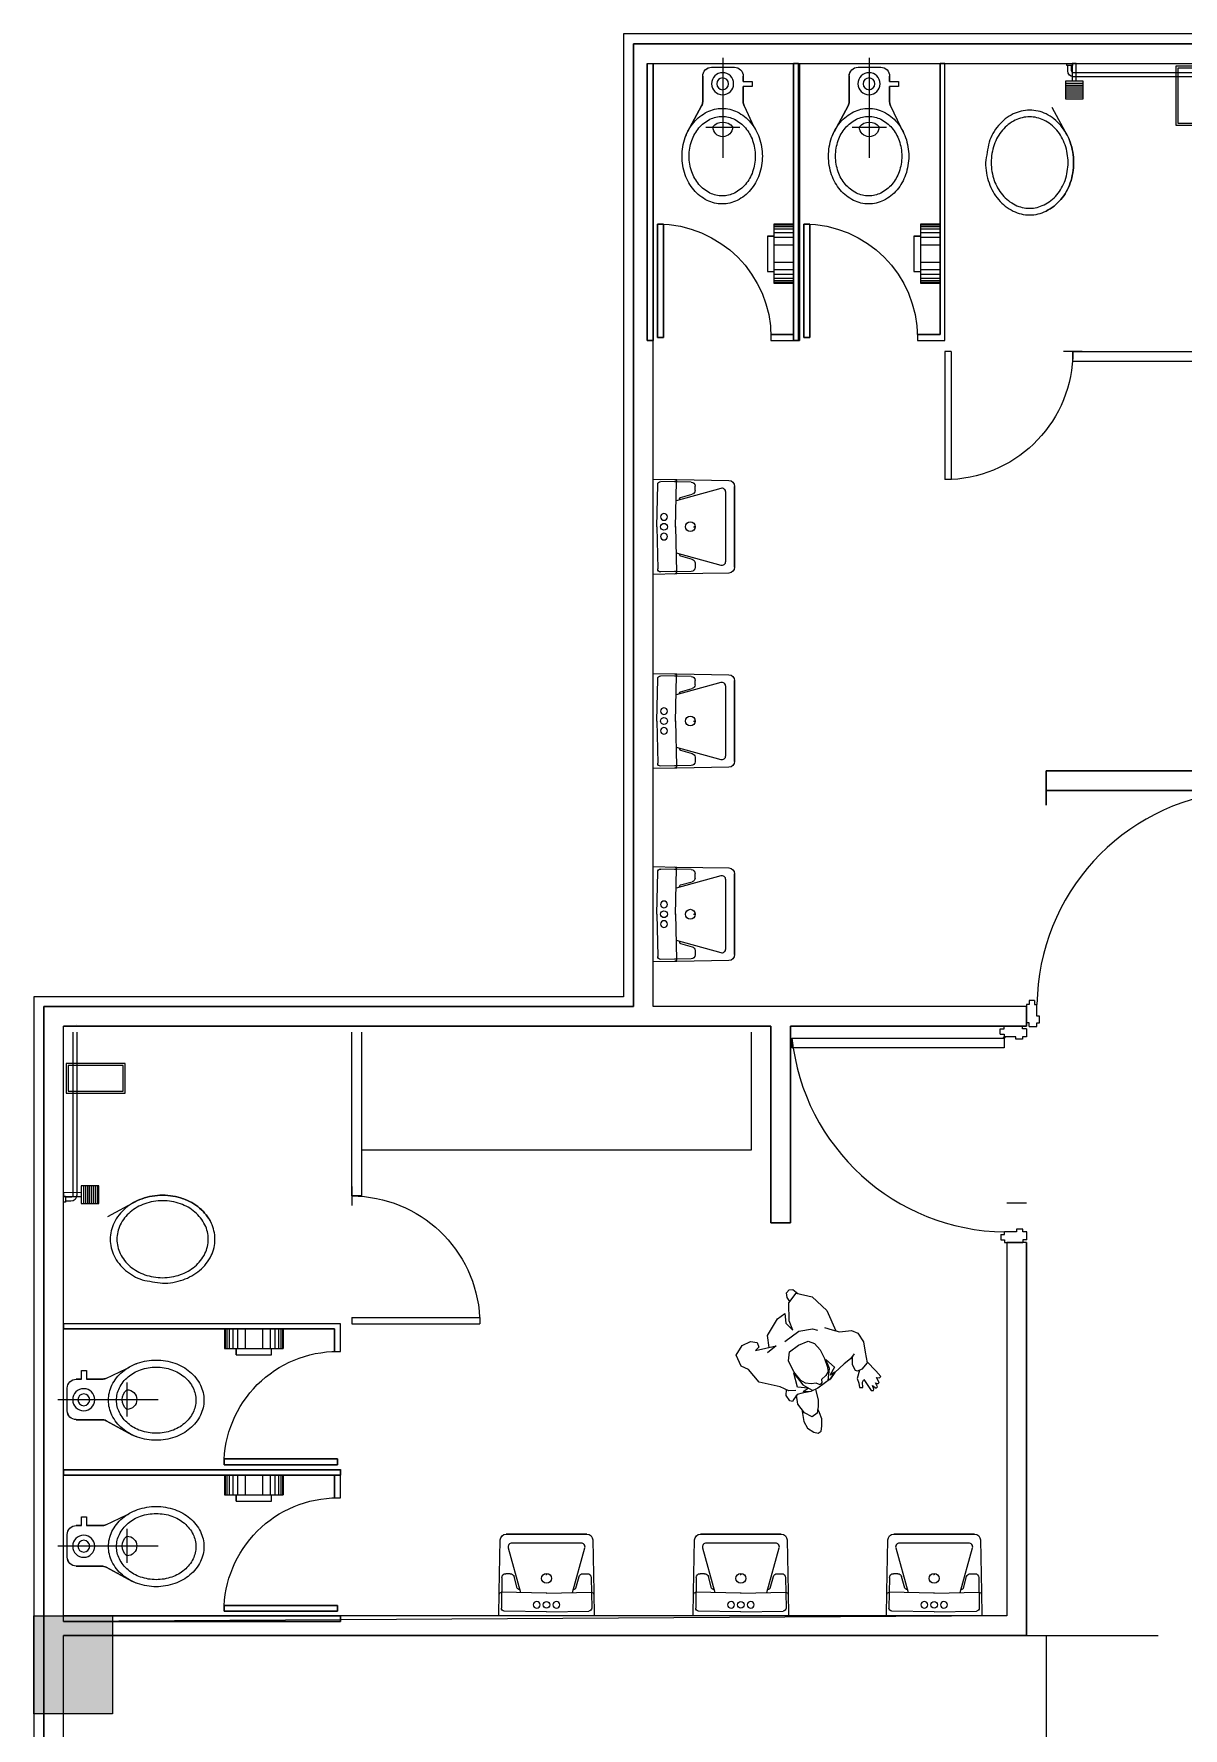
# Model space of a CAD drawing. Header units: millimetres. Extents: x 2508 to 2607, y 837 to 997.
# Drawn here: x 2548.72 to 2554.57, y 951.78 to 960.41 of the extents above; entities that cross this region are included whole.
import ezdxf

# ---------------------------------------------------------------- set-up
doc = ezdxf.new("R2010")
doc.units = ezdxf.units.MM
for name, color, linetype, lineweight in [('MOBILIARIO', 181, 'Continuous', 9), ('PERSONAS', 151, 'Continuous', 0), ('PISO EST', 250, 'Continuous', 0)]:
    doc.layers.add(name, color=color, linetype=linetype, lineweight=lineweight)
doc.layers.add('PUERT', color=20, linetype='Continuous')

# ---------------------------------------------------------------- blocks, each defined once
blk = doc.blocks.new('wc13')
at = {"color": 0}
for p, q in [((-0.385, 0), (-0.385, 1.41)), ((-0.385, 1.41), (-0.355, 1.41)), ((-0.355, 0), (-0.355, 1.41)), ((0.245, 1.41), (0.385, 1.41)), ((0.245, 1.38), (0.245, 1.41)), ((0.245, 1.38), (0.36, 1.38)), ((0.36, 1.38), (0.36, 0)), ((0.385, 1.41), (0.385, 0)), ((0.2273, 0.879), (0.2273, 1.059)), ((0.2273, 1.059), (0.26, 1.059)), ((0.26, 0.819), (0.26, 1.119)), ((0.36, 1.119), (0.26, 1.119)), ((0.36, 1.1147), (0.26, 1.1147)), ((0.36, 1.1063), (0.26, 1.1063)), ((0.36, 1.0945), (0.26, 1.0945)), ((0.36, 1.0751), (0.26, 1.0751)), ((0.36, 1.0515), (0.26, 1.0515)), ((0.36, 0.819), (0.36, 1.119)), ((0.36, 1.0127), (0.26, 1.0127)), ((0.2273, 0.879), (0.26, 0.879)), ((0.36, 0.9253), (0.26, 0.9253)), ((0.36, 0.8865), (0.26, 0.8865)), ((0.36, 0.8628), (0.26, 0.8628)), ((0.36, 0.8434), (0.26, 0.8434)), ((0.36, 0.8316), (0.26, 0.8316)), ((0.36, 0.8232), (0.26, 0.8232)), ((0.36, 0.819), (0.26, 0.819)), ((0, -0.0287), (0, 0.4816)), ((-0.1077, 0.2169), (-0.179, 0.3483)), ((-0.0862, 0.3246), (0.0872, 0.3246)), ((0.108, 0.2159), (0.1582, 0.3233)), ((-0.1023, 0.0651), (-0.1023, 0.1954)), ((0.1037, 0.1968), (0.1037, 0.1176)), ((0.1487, 0.1176), (0.1037, 0.1176)), ((0.1037, 0.0925), (0.1487, 0.0925)), ((0.1037, 0.0925), (0.1037, 0.0651)), ((0.1487, 0.0925), (0.1487, 0.1176)), ((-0.385, 0), (-0.355, 0)), ((-0.0571, 0.02), (0.0586, 0.02)), ((0.36, 0), (0.385, 0))]:
    blk.add_line(p, q, dxfattribs=at)
for points in [[(-0.385, 1.41), (-0.385, 0), (-0.355, 0), (-0.355, 1.41)], [(-0.3024, 1.395), (-0.3024, 0.8176), (-0.3324, 0.8176), (-0.3324, 1.395)], [(-0.3324, 1.395), (-0.3324, 0.8176), (-0.3024, 0.8176), (-0.3024, 1.395)], [(0.36, 0), (0.36, 0.819), (0.26, 0.819), (0.26, 0.879), (0.2273, 0.879), (0.2273, 1.059), (0.26, 1.059), (0.26, 1.119), (0.36, 1.119), (0.36, 1.38), (0.245, 1.38), (0.245, 1.41), (0.385, 1.41), (0.385, 0)]]:
    blk.add_lwpolyline(points, close=True, dxfattribs=at)
for points in [[(-0.0032, 0.2293, 0.114983), (0.0731, 0.2471, 0.103863), (0.1412, 0.3005, 0.09123), (0.185, 0.3775, 0.083945), (0.2011, 0.4723, 0.083945), (0.185, 0.5671, 0.09123), (0.1412, 0.6441, 0.103863), (0.0731, 0.6975, 0.114983), (-0.0032, 0.7153, 0.114983), (-0.0795, 0.6975, 0.103863), (-0.1476, 0.6441, 0.09123), (-0.1913, 0.5671, 0.083945), (-0.2074, 0.4723, 0.083945), (-0.1913, 0.3775, 0.09123), (-0.1476, 0.3005, 0.103863), (-0.0795, 0.2471, 0.114983)], [(0.0586, 0.02, 0.414214), (0.1037, 0.0651), (0.1037, 0.0925), (0.1487, 0.0925), (0.1487, 0.1176), (0.1037, 0.1176), (0.1037, 0.1968, -0.109858), (0.108, 0.2159), (0.1582, 0.3233, 0.061992), (0.185, 0.3775, 0.083945), (0.2011, 0.4723, 0.083945), (0.185, 0.5671, 0.09123), (0.1412, 0.6441, 0.103863), (0.0731, 0.6975, 0.114983), (-0.0032, 0.7153, 0.114983), (-0.0795, 0.6975, 0.103863), (-0.1476, 0.6441, 0.09123), (-0.1913, 0.5671, 0.083945), (-0.2074, 0.4723, 0.083945), (-0.1913, 0.3775, 0.032383), (-0.179, 0.3483), (-0.1077, 0.2169, -0.124861), (-0.1023, 0.1954), (-0.1023, 0.0651, 0.414214), (-0.0571, 0.02)], [(-0.0032, 0.2703, 0.114859), (0.0591, 0.2848, 0.103833), (0.1153, 0.3289, 0.091287), (0.1518, 0.3929, 0.084042), (0.1652, 0.4723, 0.084042), (0.1518, 0.5517, 0.091287), (0.1153, 0.6158, 0.103833), (0.0591, 0.6598, 0.114859), (-0.0032, 0.6743, 0.114859), (-0.0654, 0.6598, 0.103833), (-0.1216, 0.6158, 0.091287), (-0.1581, 0.5517, 0.084042), (-0.1715, 0.4723, 0.084042), (-0.1581, 0.3929, 0.091287), (-0.1216, 0.3289, 0.103833), (-0.0654, 0.2848, 0.114859)]]:
    blk.add_lwpolyline(points, format="xyb", close=True, dxfattribs=at)
blk.add_lwpolyline([(0.1582, 0.3233, 0.061992), (0.185, 0.3775, 0.083945), (0.2011, 0.4723, 0.083945), (0.185, 0.5671, 0.09123), (0.1412, 0.6441, 0.103863), (0.0731, 0.6975, 0.114983), (-0.0032, 0.7153, 0.114983), (-0.0795, 0.6975, 0.103863), (-0.1476, 0.6441, 0.09123), (-0.1913, 0.5671, 0.083945), (-0.2074, 0.4723, 0.083945), (-0.1913, 0.3775, 0.048605), (-0.1715, 0.3344, 0.103863)], format="xyb", dxfattribs=at)
for radius in [0.0562, 0.03]:
    blk.add_circle((-0.0011, 0.1039), radius, dxfattribs=at)
for centre, radius, start, end in [((-0.3324, 1.395), 0.5774, 270, 0), ((0, 0.3235), 0.05, 0, 180), ((0, 0.361), 0.0625, 216.8699, 323.1301), ((-0.1474, 0.1954), 0.0451, 0, 28.46875), ((0.1489, 0.1968), 0.0451, 154.92288, 180), ((-0.0571, 0.0651), 0.0451, 180, 270), ((0.0586, 0.0651), 0.0451, 270, 0)]:
    blk.add_arc(centre, radius, start, end, dxfattribs=at)
blk = doc.blocks.new('PTA-I')
for p, q in [((-1, 0), (-1, 1)), ((-0.95, 1), (-1, 1)), ((-0.95, 0), (-0.95, 1)), ((-0.95, 0), (-1, 0)), ((0.073, 0), (-0.073, 0))]:
    blk.add_line(p, q)
blk.add_arc((-1.002, -0.001), 1.002, 0.0552, 87.0072)
blk = doc.blocks.new('fv')
for p, q in [((2071.224, 1416.3269), (2071.514, 1416.3267)), ((2071.384, 1416.0607), (2071.3842, 1416.3607)), ((2071.3842, 1416.3607), (2071.5342, 1416.3606)), ((2071.394, 1416.0707), (2071.3942, 1416.3507)), ((2071.3942, 1416.3507), (2071.5242, 1416.3506)), ((2071.514, 1416.3267), (2072.0545, 1416.3266)), ((2071.5242, 1416.3506), (2071.524, 1416.0706)), ((2071.5342, 1416.3606), (2071.534, 1416.0606)), ((2072.0645, 1416.3366), (2072.0645, 1416.3636)), ((2072.0845, 1416.3366), (2072.0845, 1416.3636)), ((2071.1828, 1416.3069), (2071.1828, 1416.3069)), ((2071.224, 1416.3069), (2071.514, 1416.3067)), ((2071.514, 1416.3067), (2072.0545, 1416.3066)), ((2072.006, 1416.2729), (2072.096, 1416.2729)), ((2072.006, 1416.2629), (2072.096, 1416.2629)), ((2072.006, 1416.2529), (2072.096, 1416.2529)), ((2072.006, 1416.2429), (2072.096, 1416.2429)), ((2072.041, 1416.2845), (2072.061, 1416.2845)), ((2072.006, 1416.2329), (2072.096, 1416.2329)), ((2072.006, 1416.2229), (2072.096, 1416.2229)), ((2072.006, 1416.2129), (2072.096, 1416.2129)), ((2072.006, 1416.2029), (2072.096, 1416.2029)), ((2071.524, 1416.0706), (2071.394, 1416.0707)), ((2072.0853, 1416.0062), (2072.1635, 1416.1503)), ((2071.534, 1416.0606), (2071.384, 1416.0607)), ((2072.058, 1414.9077), (2071.224, 1414.908)), ((2071.224, 1414.858), (2072.0579, 1414.8577)), ((2072.0579, 1414.8577), (2072.058, 1414.9077))]:
    blk.add_line(p, q)
blk.add_lwpolyline([(2072.0611, 1416.3745), (2072.061, 1416.2845), (2072.096, 1416.2845), (2072.096, 1416.1945), (2072.006, 1416.1945), (2072.006, 1416.2845), (2072.041, 1416.2845), (2072.0411, 1416.3745)], close=True)
blk.add_lwpolyline([(2072.0596, 1416.3736), (2072.0595, 1416.3636), (2072.0895, 1416.3636), (2072.0896, 1416.3736)])
for points in [[(2072.3616, 1415.623, -0.114983), (2072.2779, 1415.6035, -0.114983), (2072.1942, 1415.6231, -0.103863), (2072.1196, 1415.6817, -0.09123), (2072.0716, 1415.7662, -0.083945), (2072.0541, 1415.8702, -0.083945), (2072.0717, 1415.9742, -0.09123), (2072.1198, 1416.0586, -0.103863), (2072.1945, 1416.1172, -0.114983), (2072.2782, 1416.1366, -0.114983), (2072.3619, 1416.1171, -0.103863), (2072.4366, 1416.0585, -0.09123), (2072.4846, 1415.9739, -0.020986), (2072.5021, 1415.8699, -0.083945), (2072.4844, 1415.766, -0.09123), (2072.4364, 1415.6815, -0.103863)], [(2072.2782, 1416.1026, -0.114859), (2072.3513, 1416.0855, -0.103833), (2072.4165, 1416.0344, -0.091287), (2072.4584, 1415.9607, -0.084042), (2072.4737, 1415.87, -0.084042), (2072.4583, 1415.7793, -0.091287), (2072.4163, 1415.7056, -0.103833), (2072.3511, 1415.6545, -0.114859), (2072.2779, 1415.6376, -0.114859), (2072.2048, 1415.6546, -0.103833), (2072.1396, 1415.7057, -0.091287), (2072.0977, 1415.7795, -0.084042), (2072.0824, 1415.8702, -0.084042), (2072.0978, 1415.9609, -0.091287), (2072.1398, 1416.0346, -0.103833), (2072.2051, 1416.0856, -0.114859)]]:
    blk.add_lwpolyline(points, format="xyb", close=True)
for centre, radius, start, end in [((2072.0545, 1416.3366), 0.01, 269.96606, 359.96606), ((2072.0545, 1416.3366), 0.03, 269.96606, 359.96606), ((2072.3252, 1415.8858), 0.2685, 149.64146, 160.77225), ((2072.3704, 1415.87), 0.3163, 160.77225, 179.96606), ((2072.3704, 1415.87), 0.3163, 179.96606, 199.15987), ((2072.3252, 1415.8543), 0.2685, 199.15987, 220.01061), ((2072.2965, 1415.8302), 0.2309, 220.01061, 243.72914)]:
    blk.add_arc(centre, radius, start, end)
at = {"xscale": 0.651038771170704, "yscale": 0.651038771170704, "zscale": 0.651038771170704, "rotation": 180}
blk.add_blockref('PTA-I', (2072.058, 1414.9077), dxfattribs=at)
blk = doc.blocks.new('LAVB1')
for p, q in [((-0.2055, 0.415), (0, 0.415)), ((0, 0.415), (0.2055, 0.415)), ((-0.0034, 0.21), (0, 0.21)), ((0.0034, 0.21), (0, 0.21)), ((0.1489, 0.1399), (0.1653, 0.1991)), ((0.1842, 0.2137), (0.2001, 0.214)), ((0.2001, 0.214), (0.207, 0.214)), ((0.227, 0.1944), (0.2298, 0.0392)), ((-0.2283, 0.1191), (-0.2283, 0.1091)), ((-0.0017, 0.115), (0.2304, 0.1192)), ((0.1424, 0.1348), (0.1371, 0.1347)), ((0.2283, 0.1191), (0.2283, 0.1091)), ((-0.2305, 0), (-0.2305, -0.0002)), ((0, 0.02), (-0.2151, 0.0239)), ((0, 0.02), (0.2151, 0.0239)), ((0.2305, 0), (0.2305, -0.0002))]:
    blk.add_line(p, q)
blk.add_lwpolyline([(0.2425, 0), (0.2403, 0.1214), (0.2355, 0.3855, 0.408931), (0.2055, 0.415), (0, 0.415), (-0.2055, 0.415, 0.408931), (-0.2355, 0.3855), (-0.2403, 0.1214), (-0.2425, 0)], format="xyb", close=True)
for points in [[(-0.1324, 0.1178), (-0.1953, 0.3447, -0.495783), (-0.176, 0.37), (0, 0.37), (0.176, 0.37, -0.495783), (0.1953, 0.3447), (0.1324, 0.1178)], [(-0.1371, 0.1347), (-0.1424, 0.1348, -0.328733), (-0.1489, 0.1399), (-0.1653, 0.1991, 0.332069), (-0.1842, 0.2137), (-0.2001, 0.214), (-0.207, 0.214, 0.408931), (-0.227, 0.1944), (-0.2298, 0.0392)]]:
    blk.add_lwpolyline(points, format="xyb")
blk.add_lwpolyline([(0.0017, 0.115), (-0.2304, 0.1192)])
for centre in [(-0.05, 0.0557), (0.05, 0.0557)]:
    blk.add_circle(centre, 0.0172)
for centre, radius, start, end in [((0, 0.19), 0.0251, 90, 270), ((0, 0.19), 0.0251, 270, 90), ((0.1846, 0.1938), 0.02, 91.03535, 164.51419), ((0.207, 0.194), 0.02, 1.03535, 90), ((-0.2296, 0.1083), 0.011, 83.52628, 178.55132), ((0.1422, 0.1418), 0.007, 271.72449, 344.51419), ((0.2296, 0.1083), 0.011, 1.44868, 96.47372), ((-0.2148, 0.0389), 0.015, 178.96465, 268.96465), ((0, 0.0557), 0.0172, 90, 270), ((0, 0.0557), 0.0172, 270, 90), ((0.2148, 0.0389), 0.015, 271.03535, 1.03535)]:
    blk.add_arc(centre, radius, start, end)
blk = doc.blocks.new('tgyery4')
at = {"layer": 'PERSONAS'}
for points in [[(0.1524, 0.217), (0.1751, 0.2746), (0.1772, 0.3136), (0.1596, 0.3471), (0.1441, 0.3633), (0.125, 0.3615), (0.1098, 0.342), (0.0904, 0.3103), (0.0857, 0.2775), (0.0831, 0.2569)], [(-0.2019, 0.1969), (-0.1684, 0.2273), (-0.1648, 0.2513), (-0.1556, 0.2715), (-0.1703, 0.2807), (-0.1832, 0.2568), (-0.196, 0.2494), (-0.1997, 0.3157), (-0.2089, 0.323), (-0.2144, 0.3175), (-0.2181, 0.2973), (-0.2273, 0.3193), (-0.2365, 0.3175), (-0.2383, 0.2936), (-0.2456, 0.3046), (-0.2548, 0.3028), (-0.2567, 0.2733), (-0.2695, 0.2825), (-0.2787, 0.2807), (-0.2714, 0.2421), (-0.2565, 0.1804)], [(0.0405, 0.1647), (0.0576, 0.2181), (0.0742, 0.2457), (0.0962, 0.2733), (0.1275, 0.2752), (0.1495, 0.2384), (0.1569, 0.1832), (0.1387, 0.1407)], [(-0.1617, -0.0806), (-0.1887, -0.0504), (-0.2162, -0.0229), (-0.2714, 0.0029), (-0.2916, 0.0305), (-0.2934, 0.0838), (-0.2732, 0.1335), (-0.2548, 0.185), (-0.2144, 0.1979), (-0.1905, 0.1961), (-0.1832, 0.1869), (-0.185, 0.1556), (-0.2052, 0.1225), (-0.2218, 0.1114), (-0.1923, 0.1243), (-0.1519, 0.1298), (-0.0876, 0.1427), (-0.0526, 0.1593), (0.027, 0.1661), (0.067, 0.162), (0.1091, 0.1464), (0.1348, 0.139), (0.1606, 0.1501), (0.1734, 0.1574), (0.1826, 0.1464), (0.1845, 0.1151), (0.1681, 0.0894)], [(-0.0379, 0.1593), (-0.0747, 0.1114), (-0.0821, 0.0618), (-0.1004, 0.1188), (-0.0618, 0.1409), (-0.0894, 0.139), (-0.0453, 0.1593)], [(0.0742, 0.1593), (0.0999, 0.1427), (0.0687, 0.1409), (0.1128, 0.1078), (0.0926, 0.0379), (0.0834, 0.1114), (0.0576, 0.1593)], [(0.1293, 0.1188), (0.1606, 0.1004), (0.1881, 0.0599), (0.2672, -0.0137), (0.2801, -0.0983), (0.304, -0.1314), (0.2966, -0.1921), (0.2451, -0.2197), (0.1973, -0.2142), (0.1716, -0.1921), (0.1771, -0.1682), (0.1992, -0.1627), (0.0981, -0.1277), (0.1532, -0.1204)], [(0.132, -0.1395), (0.1073, -0.1958), (0.0209, -0.2418), (-0.0251, -0.2473), (-0.0049, -0.2013), (-0.0159, -0.1535), (-0.0251, -0.2031), (-0.071, -0.2823), (-0.128, -0.3043), (-0.1887, -0.2473), (-0.2162, -0.1498), (-0.2024, -0.0367)], [(0.0485, -0.124), (-0.0398, -0.1332), (-0.1059, -0.1075), (-0.124, -0.0873)], [(-0.0784, -0.2851), (-0.0784, -0.3098), (-0.0876, -0.3319), (-0.1059, -0.3374), (-0.1225, -0.3301), (-0.1335, -0.2991)]]:
    blk.add_lwpolyline(points, dxfattribs=at)
blk.add_lwpolyline([(0.008, 0.1574), (0.0209, 0.139), (0.0448, 0.1298), (0.0668, 0.1114), (0.0815, 0.0875), (0.0889, 0.0323), (0.0834, -0.0302), (0.0558, -0.067), (-0.0012, -0.0725), (-0.0545, -0.0633), (-0.0747, -0.0376), (-0.0839, 0.0047), (-0.0802, 0.0544), (-0.071, 0.0949), (-0.0618, 0.1206), (-0.0416, 0.1317), (-0.0122, 0.1372), (-0.0049, 0.1519)], close=True, dxfattribs=at)
blk = doc.blocks.new('rge')
at = {"layer": 'PUERT', "lineweight": 0}
for p, q in [((2377.4417, 962.0442), (2377.415, 962.0442)), ((2377.415, 962.0442), (2377.415, 962.0242)), ((2377.4417, 962.0442), (2377.4417, 962.0242)), ((2378.4617, 962.0464), (2378.4617, 962.0264)), ((2378.4617, 962.0464), (2378.4884, 962.0464)), ((2378.4884, 962.0464), (2378.4884, 962.0264)), ((2377.4017, 962.0242), (2377.4017, 961.9309)), ((2377.415, 962.0242), (2377.4017, 962.0242)), ((2377.4417, 962.0242), (2377.455, 962.0242)), ((2377.455, 961.9642), (2377.455, 962.0242)), ((2377.4683, 961.9642), (2377.455, 961.9642)), ((2377.4683, 961.9309), (2377.4683, 961.9642)), ((2378.435, 961.9664), (2378.4484, 961.9664)), ((2378.435, 961.933), (2378.435, 961.9664)), ((2378.4617, 962.0264), (2378.4484, 962.0264)), ((2378.4484, 961.9664), (2378.4484, 962.0264)), ((2378.4884, 962.0264), (2378.5017, 962.0264)), ((2378.5017, 962.0264), (2378.5017, 961.933)), ((2377.415, 961.9309), (2377.4017, 961.9309)), ((2377.415, 961.9109), (2377.415, 961.9309)), ((2377.415, 961.9109), (2377.4417, 961.9109)), ((2377.4417, 961.9109), (2377.455, 961.9109)), ((2377.455, 961.9309), (2377.4683, 961.9309)), ((2377.455, 961.9109), (2377.455, 961.9309)), ((2378.4484, 961.933), (2378.435, 961.933)), ((2378.4484, 961.913), (2378.4484, 961.933)), ((2378.4617, 961.913), (2378.4484, 961.913)), ((2378.4884, 961.913), (2378.4617, 961.913)), ((2378.4884, 961.933), (2378.5017, 961.933)), ((2378.4884, 961.913), (2378.4884, 961.933))]:
    blk.add_line(p, q, dxfattribs=at)
at = {"layer": 'PUERT'}
blk.add_lwpolyline([(2378.3917, 963.0864), (2378.3917, 963.1064), (2378.4417, 963.1064), (2378.4417, 963.0864), (2378.4417, 962.0264), (2378.3917, 962.0264)], close=True, dxfattribs=at)
at = {"layer": 'PUERT', "lineweight": 0}
for radius in [0.00333, 0.00213]:
    blk.add_circle((2378.445, 962.0264), radius, dxfattribs=at)
blk.add_arc((2378.5577, 962.0097), 1.1028, 96.03941, 179.24432, dxfattribs=at)

msp = doc.modelspace()

# ---------------------------------------------------------------- hatches: boundary and pattern name
h = msp.add_hatch()
h.set_pattern_fill('AR-CONC', color=256, scale=0.25)
h.set_pattern_definition([(50, (-86.14, -278.19), (45.54617, -3.98477), [4.7625, -52.3875]), (355, (-86.14, -278.19), (-8.81086, 47.7642), [3.81, -41.91015]), (100.4514, (-82.344, -278.523), (36.7353, 43.77944), [4.0475, -44.52256]), (46.1842, (-86.14, -265.49), (67.7698, -10.5106), [7.1437, -78.5812]), (96.6356, (-80.49, -266.37), (59.351, 61.8565), [6.0713, -66.7839]), (351.1842, (-86.14, -265.49), (59.351, 61.8565), [5.715, -62.865]), (21, (-79.79, -268.666), (37.9036, -25.5663), [4.7625, -52.3875]), (326, (-79.79, -268.666), (15.4505, 46.047), [3.81, -41.91]), (71.4514, (-76.63, -270.797), (53.3541, 20.4807), [4.0475, -44.5225]), (37.5, (-86.14, -278.191), (0.77215, 21.13876), [0, -41.402, 0, -42.545, 0, -42.06875]), (7.5, (-86.14, -278.19), (16.70492, 25.04514), [0, -24.257, 0, -40.4495, 0, -16.03375]), (327.5, (-100.3, -278.191), (33.89765, -1.43219), [0, -15.875, 0, -49.53, 0, -65.7225]), (317.5, (-106.65, -278.19), (37.0323, 6.35662), [0, -20.6375, 0, -32.893, 0, -46.6725])])
h.paths.add_polyline_path([(2568.919, 939.6554), (2584.969, 939.6554), (2584.969, 942.7065), (2584.919, 942.7065), (2584.919, 939.7054), (2568.869, 939.7054), (2568.869, 937.0304), (2568.869, 935.3304), (2568.869, 932.5554), (2554.819, 932.5554), (2554.819, 943.2554), (2548.769, 943.2554), (2548.769, 955.4554), (2551.769, 955.4554), (2551.769, 960.3554), (2573.569, 960.3554), (2573.569, 955.3554), (2573.619, 955.3554), (2573.619, 960.4054), (2551.719, 960.4054), (2551.719, 955.5054), (2548.719, 955.5054), (2548.719, 943.2054), (2554.769, 943.2054), (2554.769, 932.5054), (2568.919, 932.5054)])
msp.add_hatch(color=256).paths.add_polyline_path([(2549.119, 952.3554), (2549.119, 951.8554), (2548.719, 951.8554), (2548.719, 952.3554)])

# ---------------------------------------------------------------- linework, layer by layer
for p, q in [((2573.569, 960.3554), (2551.769, 960.3554)), ((2551.769, 960.3554), (2551.769, 955.4554)), ((2551.869, 955.4554), (2551.869, 960.2554)), ((2551.869, 960.2554), (2554.869, 960.2554)), ((2551.769, 955.4554), (2548.769, 955.4554)), ((2548.769, 955.4554), (2548.769, 943.2554)), ((2553.769, 955.4554), (2551.869, 955.4554)), ((2553.769, 955.4554), (2553.769, 955.3554)), ((2553.769, 955.4554), (2553.769, 955.3554)), ((2552.469, 955.3554), (2548.869, 955.3554)), ((2548.869, 952.3554), (2548.869, 955.3554)), ((2548.869, 955.3554), (2552.469, 955.3554)), ((2552.469, 955.3554), (2551.769, 955.3554)), ((2552.469, 954.3554), (2552.469, 955.3554)), ((2552.569, 955.3554), (2553.769, 955.3554)), ((2553.769, 955.3554), (2552.569, 955.3554)), ((2553.769, 955.3554), (2552.569, 955.3554)), ((2552.569, 955.3554), (2552.569, 954.3554)), ((2553.769, 955.3554), (2552.569, 955.3554)), ((2553.769, 954.4554), (2553.669, 954.4554)), ((2552.569, 954.3554), (2552.469, 954.3554)), ((2553.669, 954.2553), (2553.669, 952.3554)), ((2553.769, 954.2553), (2553.769, 952.2554)), ((2548.769, 952.2554), (2548.769, 952.3554)), ((2553.669, 952.3554), (2548.869, 952.3554)), ((2553.769, 952.2554), (2548.869, 952.2554)), ((2548.869, 943.3554), (2548.869, 952.2554)), ((2553.769, 952.2554), (2553.869, 952.2554))]:
    msp.add_line(p, q)
for points in [[(2573.569, 955.3554), (2573.619, 955.3554), (2573.619, 960.4054), (2551.719, 960.4054), (2551.719, 955.5054), (2548.719, 955.5054), (2548.719, 943.2054), (2554.769, 943.2054), (2554.769, 932.5054), (2568.919, 932.5054), (2568.919, 939.6554), (2584.969, 939.6554)], [(2584.919, 939.7054), (2568.869, 939.7054), (2568.869, 932.5554), (2554.819, 932.5554), (2554.819, 943.2554), (2548.769, 943.2554), (2548.769, 955.4554), (2551.769, 955.4554), (2551.769, 960.3554), (2573.569, 960.3554), (2573.569, 955.3554), (2573.619, 955.3554), (2573.619, 955.3554)], [(2571.319, 955.4554), (2571.319, 955.3554), (2573.569, 955.3554), (2573.569, 960.3554), (2551.769, 960.3554), (2551.769, 955.4554), (2548.769, 955.4554), (2548.769, 943.2554), (2554.819, 943.2554), (2554.819, 932.5554)], [(2554.869, 955.3554), (2554.869, 956.5554), (2553.869, 956.5554), (2553.869, 956.6554), (2554.869, 956.6554)], [(2552.369, 955.3254), (2552.369, 954.7254), (2550.3861, 954.7254)], [(2549.119, 952.3554), (2549.119, 951.8554), (2548.719, 951.8554), (2548.719, 952.3554), (2549.119, 952.3554)]]:
    msp.add_lwpolyline(points)
at = {"color": 3}
for points in [[(2573.619, 960.4054), (2551.719, 960.4054), (2551.719, 955.5054), (2548.719, 955.5054), (2548.719, 943.2054), (2554.769, 943.2054)], [(2554.819, 943.3554), (2549.119, 943.3554), (2548.869, 943.3554), (2548.869, 951.8554), (2548.869, 952.2554), (2553.769, 952.2554), (2553.769, 954.2553), (2553.669, 954.2553), (2553.669, 952.3554), (2548.869, 952.3254), (2548.869, 955.3554), (2552.469, 955.3554), (2552.469, 954.3554), (2552.569, 954.3554), (2552.569, 955.3554), (2553.769, 955.3554), (2553.769, 955.4554), (2551.869, 955.4554), (2551.869, 960.2554), (2554.869, 960.2554)], [(2554.869, 956.6554), (2553.869, 956.6554), (2553.869, 956.4803), (2553.869, 956.5554), (2554.869, 956.5554)]]:
    msp.add_lwpolyline(points, dxfattribs=at)
at = {"layer": 'MOBILIARIO'}
msp.add_line((2553.869, 952.2554), (2553.869, 951.5554), dxfattribs=at)
at = {"layer": 'PISO EST', "lineweight": 0}
msp.add_line((2553.769, 952.2554), (2554.4382, 952.2554), dxfattribs=at)

# ---------------------------------------------------------------- block references
at = {"layer": 'MOBILIARIO', "xscale": -1}
for name, p, rotation in [('wc13', (2552.224, 960.2554), 180), ('wc13', (2552.969, 960.2554), 180), ('LAVB1', (2551.869, 957.8973), 269.9999999999998), ('LAVB1', (2551.869, 956.9086), 269.9999999999998), ('LAVB1', (2551.869, 955.9252), 269.9999999999998), ('fv', (3965.2438, 3026.5494), 90), ('wc13', (2548.869, 953.4554), 270), ('wc13', (2548.869, 952.7104), 270), ('LAVB1', (2551.3271, 952.3554), 359.9999999999998), ('LAVB1', (2552.3158, 952.3554), 359.9999999999998), ('LAVB1', (2553.2992, 952.3554), 359.9999999999998)]:
    msp.add_blockref(name, p, dxfattribs=dict(at, rotation=rotation))
msp.add_blockref('fv', (4626.063, -456.1194), dxfattribs=at)
at = {"layer": 'MOBILIARIO', "color": 251, "lineweight": 18, "rotation": 211.1018751757425}
msp.add_blockref('tgyery4', (2552.6451, 953.6695), dxfattribs=at)
at = {"layer": 'PISO EST', "lineweight": 0}
msp.add_blockref('rge', (176.3673, -6.5576), dxfattribs=at)
at = {"layer": 'PISO EST', "lineweight": 0, "rotation": 90}
msp.add_blockref('rge', (3515.682, -1423.1463), dxfattribs=at)

doc.saveas('drawing.dxf')
